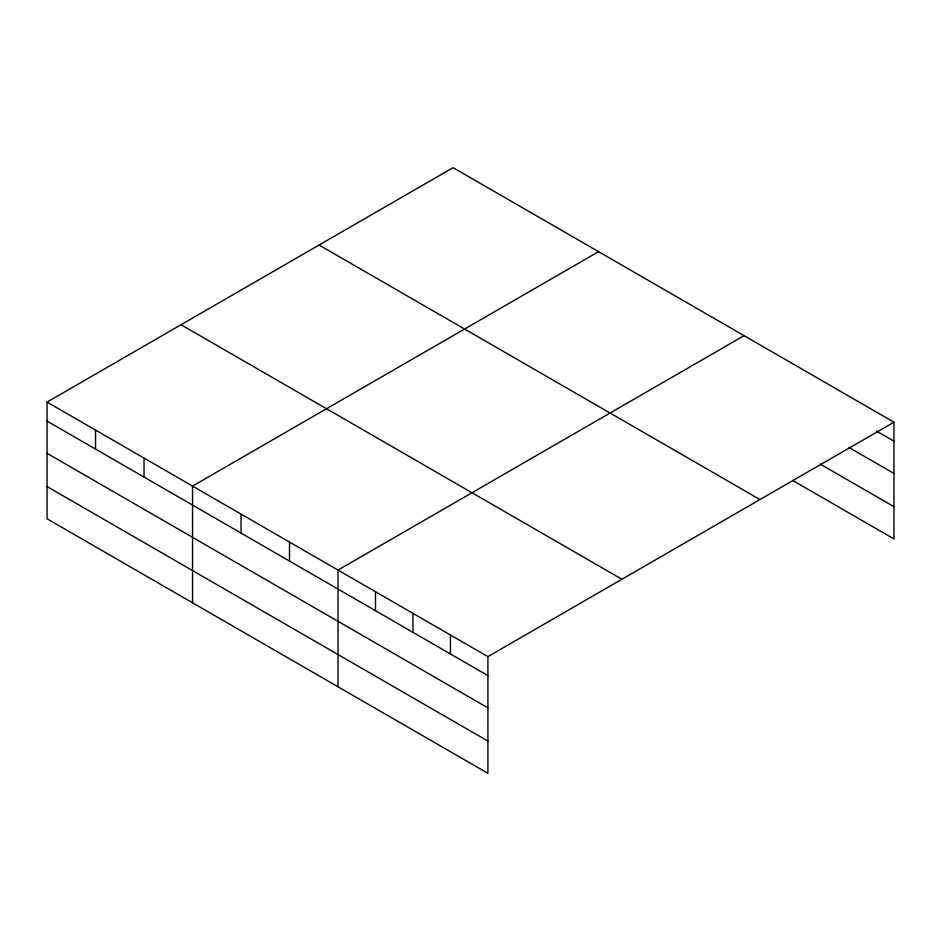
<?xml version="1.0" encoding="UTF-8"?>
<svg xmlns="http://www.w3.org/2000/svg" width="941" height="941" viewBox="0 0 941 941"><rect width="100%" height="100%" fill="white"/><g stroke="black" fill="none" stroke-linecap="round" stroke-linejoin="round"><path stroke-width="1.41" d="M47.05 402.101L487.909 656.63L487.909 773.326L47.05 518.797L47.05 402.101L453.091 167.674L893.95 422.203L893.95 538.899L792.769 480.486M598.57 251.67L192.54 486.097L192.54 602.793M744.06 335.666L338.019 570.081L338.019 686.789M487.909 656.63L893.95 422.203M876.459 431.096L893.95 441.188M848.982 447.469L893.95 473.441M820.258 464.113L893.95 506.658M319.093 245.036L759.963 499.565M181.037 324.739L621.907 579.268M47.05 421.086L487.909 675.614M47.05 453.327L487.909 707.855M47.05 486.556L487.909 741.085M450.445 634.987L450.445 653.983M412.97 613.356L412.97 632.34M375.494 591.724L375.494 610.709M289.522 542.087L289.522 561.071M241.025 514.092L241.025 533.077M144.044 458.091L144.044 477.075M95.547 430.096L95.547 449.08"/></g></svg>
